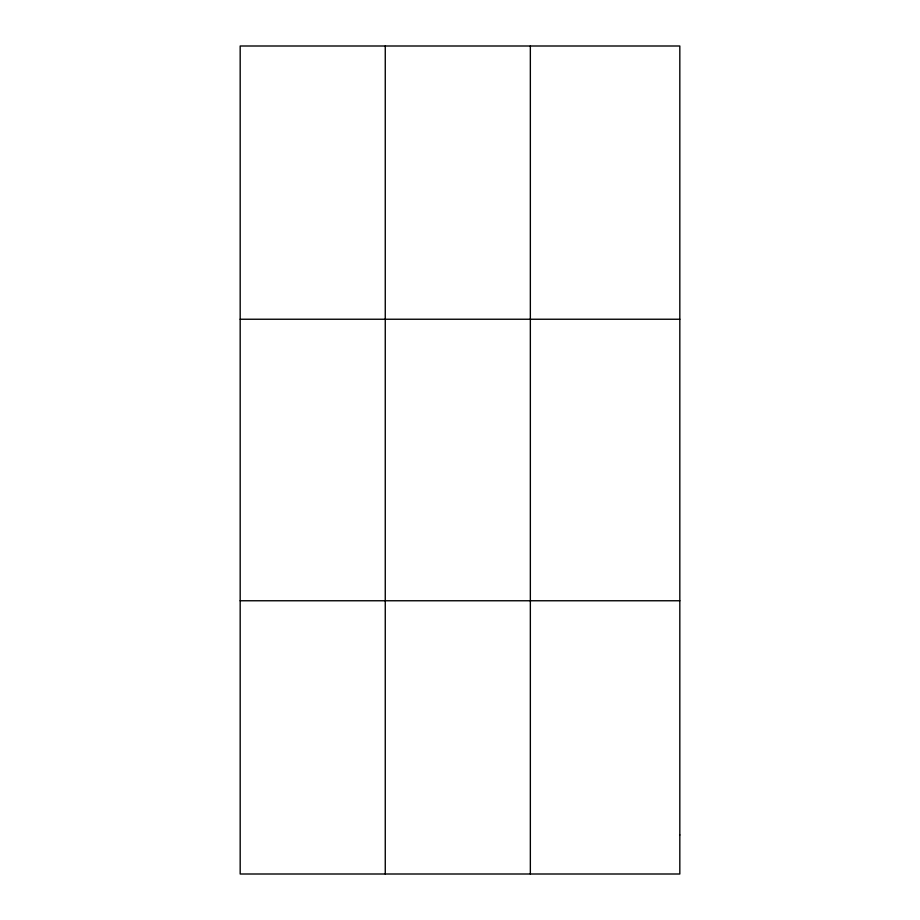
<?xml version="1.0" encoding="UTF-8"?>
<svg xmlns="http://www.w3.org/2000/svg" width="920" height="920" viewBox="0 0 920 920"><rect width="100%" height="100%" fill="white"/><g stroke="black" fill="none" stroke-linecap="round" stroke-linejoin="round"><path stroke-width="1.38" d="M385.261 874L385.261 46M530.346 874L530.346 46M240.177 319.24L679.822 319.24M240.177 600.76L679.822 600.76M679.822 834.969L679.822 874L240.177 874L240.177 46L679.822 46L679.822 834.969"/></g></svg>
